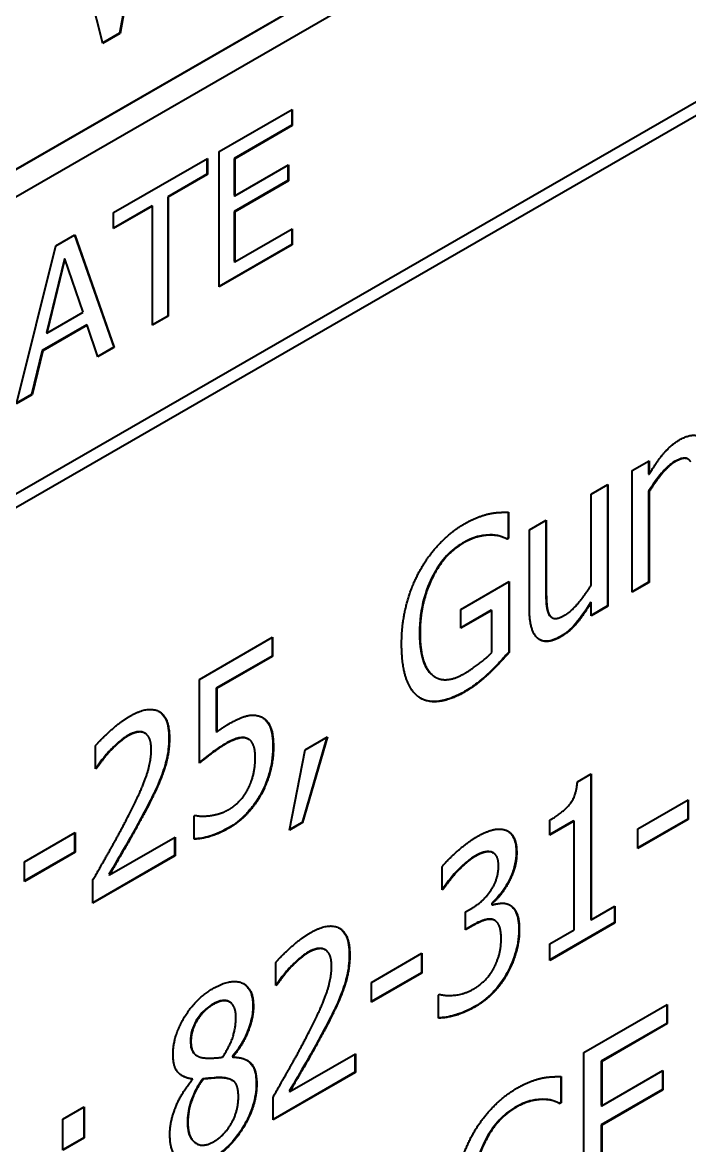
# Model space of a CAD drawing. Header units: millimetres. Extents: x 0 to 5945, y 0 to 4205.
# Drawn here: x 5615.74 to 5620.78, y 3409.47 to 3417.95 of the extents above; entities that cross this region are included whole.
import ezdxf

# ---------------------------------------------------------------- set-up
doc = ezdxf.new("R2010")
doc.units = ezdxf.units.MM
doc.header["$LTSCALE"] = 5
doc.layers.add('가시적인 것(ISO)', color=3, linetype='Continuous', lineweight=40)
doc.layers.add('가시적인 좁은 것(ISO)', color=3, linetype='Continuous', lineweight=35)

msp = doc.modelspace()

# ---------------------------------------------------------------- linework, layer by layer
at = {"layer": '가시적인 것(ISO)'}
for p, q in [((5611.495, 3414.4328), (5627.2246, 3423.4908)), ((5627.2282, 3423.4888), (5611.495, 3414.4287)), ((5611.495, 3414.2243), (5627.2282, 3423.2844)), ((5627.3165, 3420.9849), (5611.4066, 3411.823)), ((5611.495, 3411.9801), (5627.2246, 3421.0382)), ((5627.2282, 3421.0362), (5611.495, 3411.9761)), ((5616.6464, 3418.8226), (5616.4717, 3417.8739)), ((5616.65, 3418.8205), (5616.4752, 3417.8718)), ((5616.3448, 3417.7968), (5616.1192, 3418.6888)), ((5616.4717, 3417.8739), (5616.3439, 3417.8003)), ((5616.4752, 3417.8718), (5616.3448, 3417.7968)), ((5616.4717, 3417.8739), (5616.4752, 3417.8718)), ((5617.2251, 3416.9785), (5617.7781, 3417.2969)), ((5617.7746, 3417.2949), (5617.7746, 3417.1781)), ((5617.7781, 3417.2969), (5617.7781, 3417.176)), ((5617.7746, 3417.1781), (5617.3391, 3416.9273)), ((5617.7781, 3417.176), (5617.3426, 3416.9252)), ((5617.7746, 3417.1781), (5617.7781, 3417.176)), ((5617.2251, 3415.9566), (5617.2251, 3416.9785)), ((5616.4251, 3416.5178), (5617.1356, 3416.9269)), ((5617.1321, 3416.9249), (5617.1321, 3416.8081)), ((5617.1356, 3416.9269), (5617.1356, 3416.806)), ((5617.3391, 3416.9273), (5617.3426, 3416.9252)), ((5617.3391, 3416.9273), (5617.3391, 3416.6474)), ((5617.3426, 3416.9252), (5617.3426, 3416.6453)), ((5617.1321, 3416.8081), (5616.8355, 3416.6373)), ((5617.1356, 3416.806), (5616.8391, 3416.6353)), ((5617.1321, 3416.8081), (5617.1356, 3416.806)), ((5617.3426, 3416.6453), (5617.7487, 3416.8792)), ((5617.7452, 3416.8772), (5617.7452, 3416.7603)), ((5617.7487, 3416.8792), (5617.7487, 3416.7583)), ((5617.7452, 3416.7603), (5617.3391, 3416.5265)), ((5617.7487, 3416.7583), (5617.3426, 3416.5244)), ((5617.7452, 3416.7603), (5617.7487, 3416.7583)), ((5616.8355, 3416.6373), (5616.8355, 3415.7363)), ((5616.8355, 3416.6373), (5616.8391, 3416.6353)), ((5616.8391, 3416.6353), (5616.8391, 3415.7343)), ((5617.3391, 3416.6474), (5617.3426, 3416.6453)), ((5616.7181, 3416.5697), (5616.4251, 3416.4009)), ((5616.7216, 3416.5676), (5616.4251, 3416.3969)), ((5616.7181, 3416.5697), (5616.7216, 3416.5676)), ((5616.7216, 3415.6666), (5616.7216, 3416.5676)), ((5616.4251, 3416.3969), (5616.4251, 3416.5178)), ((5617.3391, 3416.5265), (5617.3426, 3416.5244)), ((5617.3391, 3416.5265), (5617.3391, 3416.1472)), ((5617.3426, 3416.5244), (5617.3426, 3416.1451)), ((5617.3426, 3416.1451), (5617.7781, 3416.3959)), ((5617.7746, 3416.3939), (5617.7746, 3416.277)), ((5617.7781, 3416.3959), (5617.7781, 3416.275)), ((5615.9888, 3416.2666), (5616.1335, 3416.3499)), ((5616.1312, 3416.3485), (5616.428, 3415.5016)), ((5616.1335, 3416.3499), (5616.4315, 3415.4996)), ((5615.6909, 3415.0731), (5615.9888, 3416.2666)), ((5617.7746, 3416.277), (5617.2251, 3415.9606)), ((5617.7781, 3416.275), (5617.2251, 3415.9566)), ((5617.7746, 3416.277), (5617.7781, 3416.275)), ((5616.0548, 3416.1695), (5615.9187, 3415.61)), ((5616.0583, 3416.1675), (5615.9222, 3415.6079)), ((5616.0548, 3416.1695), (5616.0583, 3416.1675)), ((5616.1951, 3415.7651), (5616.0583, 3416.1675)), ((5617.3391, 3416.1472), (5617.3426, 3416.1451)), ((5615.9222, 3415.6079), (5616.1951, 3415.7651)), ((5616.8355, 3415.7363), (5616.7216, 3415.6707)), ((5616.8391, 3415.7343), (5616.7216, 3415.6666)), ((5616.8355, 3415.7363), (5616.8391, 3415.7343)), ((5616.2238, 3415.6697), (5615.8865, 3415.4755)), ((5616.2274, 3415.6677), (5615.89, 3415.4734)), ((5616.2238, 3415.6697), (5616.2274, 3415.6677)), ((5616.3076, 3415.4282), (5616.2274, 3415.6677)), ((5615.9187, 3415.61), (5615.9222, 3415.6079)), ((5615.8865, 3415.4755), (5615.8062, 3415.1436)), ((5615.89, 3415.4734), (5615.8098, 3415.1415)), ((5615.8865, 3415.4755), (5615.89, 3415.4734)), ((5616.428, 3415.5016), (5616.3064, 3415.4316)), ((5616.4315, 3415.4996), (5616.3076, 3415.4282)), ((5616.428, 3415.5016), (5616.4315, 3415.4996)), ((5615.8098, 3415.1415), (5615.6909, 3415.0731)), ((5615.8062, 3415.1436), (5615.6921, 3415.0778)), ((5615.8062, 3415.1436), (5615.8098, 3415.1415)), ((5620.3497, 3414.5692), (5620.4769, 3414.6425)), ((5620.4733, 3414.6405), (5620.4733, 3414.5422)), ((5620.4769, 3414.6425), (5620.4769, 3414.5401)), ((5620.7691, 3414.6567), (5620.7726, 3414.6546)), ((5620.3497, 3413.649), (5620.3497, 3414.5692)), ((5620.4733, 3414.5422), (5620.4769, 3414.5401)), ((5620.0385, 3414.3901), (5620.1657, 3414.4633)), ((5620.1622, 3414.4613), (5620.1622, 3413.5451)), ((5620.1657, 3414.4633), (5620.1657, 3413.5431)), ((5620.0385, 3413.7024), (5620.0385, 3414.3901)), ((5620.4733, 3414.412), (5620.4733, 3413.7243)), ((5620.4733, 3414.412), (5620.4769, 3414.4099)), ((5620.4769, 3414.4099), (5620.4769, 3413.7222)), ((5619.411, 3414.2534), (5619.411, 3414.0586)), ((5619.4145, 3414.2533), (5619.4145, 3414.0565)), ((5619.5718, 3414.1213), (5619.699, 3414.1945)), ((5619.6955, 3414.1925), (5619.6955, 3413.6719)), ((5619.699, 3414.1945), (5619.699, 3413.6698)), ((5619.5718, 3413.524), (5619.5718, 3414.1213)), ((5619.411, 3414.0586), (5619.3998, 3414.0521)), ((5619.3998, 3414.0521), (5619.4033, 3414.0501)), ((5619.4145, 3414.0565), (5619.4033, 3414.0501)), ((5619.411, 3414.0586), (5619.4145, 3414.0565)), ((5619.0535, 3413.5197), (5619.4188, 3413.7301)), ((5619.4153, 3413.728), (5619.4153, 3413.1965)), ((5619.4188, 3413.7301), (5619.4188, 3413.1944)), ((5620.4733, 3413.7243), (5620.3497, 3413.6531)), ((5620.4769, 3413.7222), (5620.3497, 3413.649)), ((5620.4733, 3413.7243), (5620.4769, 3413.7222)), ((5619.0535, 3413.3766), (5619.0535, 3413.5197)), ((5619.2829, 3413.5128), (5619.0535, 3413.3807)), ((5619.2864, 3413.5107), (5619.0535, 3413.3766)), ((5619.2829, 3413.5128), (5619.2864, 3413.5107)), ((5619.2864, 3413.1937), (5619.2864, 3413.5107)), ((5620.035, 3413.5732), (5620.0385, 3413.5712)), ((5620.0385, 3413.4698), (5620.0385, 3413.5712)), ((5620.1622, 3413.5451), (5620.0385, 3413.4739)), ((5620.1657, 3413.5431), (5620.0385, 3413.4698)), ((5620.1622, 3413.5451), (5620.1657, 3413.5431)), ((5619.74, 3413.4584), (5619.7435, 3413.4563)), ((5617.0766, 3412.9905), (5617.6293, 3413.3087)), ((5617.6257, 3413.3067), (5617.6257, 3413.1667)), ((5617.6293, 3413.3087), (5617.6293, 3413.1646)), ((5617.6257, 3413.1667), (5617.2028, 3412.9231)), ((5617.6293, 3413.1646), (5617.2064, 3412.9211)), ((5617.6257, 3413.1667), (5617.6293, 3413.1646)), ((5619.4153, 3413.1965), (5619.4188, 3413.1944)), ((5617.0766, 3412.3584), (5617.0766, 3412.9905)), ((5618.8566, 3413.0095), (5618.8602, 3413.0075)), ((5617.2028, 3412.9231), (5617.2028, 3412.5962)), ((5617.2028, 3412.9231), (5617.2064, 3412.9211)), ((5617.2064, 3412.9211), (5617.2064, 3412.5942)), ((5616.6613, 3412.5857), (5616.6648, 3412.5836)), ((5617.2028, 3412.5962), (5617.2064, 3412.5942)), ((5618.0453, 3412.5565), (5617.8562, 3411.908)), ((5617.8759, 3412.459), (5618.0453, 3412.5565)), ((5616.2892, 3412.3145), (5616.2892, 3412.4894)), ((5617.4375, 3412.5435), (5617.441, 3412.5415)), ((5617.4446, 3412.5399), (5617.4482, 3412.5379)), ((5618.0403, 3412.5537), (5617.8526, 3411.91)), ((5617.7573, 3411.8511), (5617.8759, 3412.459)), ((5616.2934, 3412.321), (5616.2892, 3412.3185)), ((5616.297, 3412.3189), (5616.2892, 3412.3145)), ((5616.2934, 3412.321), (5616.297, 3412.3189)), ((5619.9345, 3412.2176), (5620.0394, 3412.2779)), ((5620.0358, 3412.2759), (5620.0358, 3411.1749)), ((5620.0394, 3412.2779), (5620.0394, 3411.1729)), ((5620.3918, 3411.8618), (5620.7734, 3412.0815)), ((5620.7699, 3412.0795), (5620.7699, 3411.9345)), ((5620.7734, 3412.0815), (5620.7734, 3411.9325)), ((5617.0353, 3411.958), (5617.0448, 3411.9635)), ((5617.0353, 3411.7841), (5617.0353, 3411.958)), ((5617.8562, 3411.908), (5617.7573, 3411.8511)), ((5617.8526, 3411.91), (5617.7582, 3411.8557)), ((5617.8526, 3411.91), (5617.8562, 3411.908)), ((5619.7265, 3411.8145), (5619.7265, 3411.9268)), ((5619.9061, 3411.922), (5619.7265, 3411.8186)), ((5619.9096, 3411.92), (5619.7265, 3411.8145)), ((5619.9061, 3411.922), (5619.9096, 3411.92)), ((5619.9096, 3411.0981), (5619.9096, 3411.92)), ((5620.7699, 3411.9345), (5620.3918, 3411.7168)), ((5620.7734, 3411.9325), (5620.3918, 3411.7127)), ((5620.7699, 3411.9345), (5620.7734, 3411.9325)), ((5615.7529, 3411.6131), (5616.1345, 3411.8328)), ((5616.131, 3411.8308), (5616.131, 3411.6858)), ((5616.1345, 3411.8328), (5616.1345, 3411.6838)), ((5616.395, 3411.5137), (5616.8909, 3411.7993)), ((5616.8874, 3411.7973), (5616.8874, 3411.6593)), ((5616.8909, 3411.7993), (5616.8909, 3411.6572)), ((5620.3918, 3411.7127), (5620.3918, 3411.8618)), ((5616.131, 3411.6858), (5615.7529, 3411.4681)), ((5616.1345, 3411.6838), (5615.7529, 3411.464)), ((5616.131, 3411.6858), (5616.1345, 3411.6838)), ((5616.8874, 3411.6593), (5616.2686, 3411.3029)), ((5616.8909, 3411.6572), (5616.2686, 3411.2989)), ((5616.8874, 3411.6593), (5616.8909, 3411.6572)), ((5619.282, 3411.6879), (5619.2856, 3411.6858)), ((5619.2935, 3411.6828), (5619.297, 3411.6808)), ((5615.7529, 3411.464), (5615.7529, 3411.6131)), ((5618.9108, 3411.4005), (5618.9108, 3411.5744)), ((5616.2686, 3411.2989), (5616.2686, 3411.4728)), ((5616.3914, 3411.5158), (5616.395, 3411.5137)), ((5619.0147, 3411.5329), (5619.0183, 3411.5309)), ((5618.915, 3411.407), (5618.9108, 3411.4045)), ((5618.9185, 3411.4049), (5618.9108, 3411.4005)), ((5618.915, 3411.407), (5618.9185, 3411.4049)), ((5619.2863, 3411.2998), (5619.2863, 3411.2879)), ((5619.2863, 3411.2998), (5619.2899, 3411.2978)), ((5619.2863, 3411.2879), (5619.2899, 3411.2858)), ((5619.2899, 3411.2978), (5619.2899, 3411.2858)), ((5619.0887, 3411.2336), (5619.1334, 3411.2594)), ((5619.0887, 3411.0975), (5619.0887, 3411.2336)), ((5620.0394, 3411.1729), (5620.2182, 3411.2758)), ((5620.2146, 3411.2738), (5620.2146, 3411.1526)), ((5620.2182, 3411.2758), (5620.2182, 3411.1506)), ((5619.1428, 3411.1327), (5619.0887, 3411.1015)), ((5619.1463, 3411.1306), (5619.0887, 3411.0975)), ((5619.3069, 3411.1705), (5619.3104, 3411.1685)), ((5620.2146, 3411.1526), (5619.7265, 3410.8715)), ((5620.2182, 3411.1506), (5619.7265, 3410.8675)), ((5620.0358, 3411.1749), (5620.0394, 3411.1729)), ((5620.2146, 3411.1526), (5620.2182, 3411.1506)), ((5619.7265, 3410.9927), (5619.9096, 3411.0981)), ((5618.0254, 3410.9485), (5618.0289, 3410.9465)), ((5619.7265, 3410.8675), (5619.7265, 3410.9927)), ((5618.3762, 3410.7011), (5618.7578, 3410.9208)), ((5618.7543, 3410.9188), (5618.7543, 3410.7738)), ((5618.7578, 3410.9208), (5618.7578, 3410.7718)), ((5617.6533, 3410.6773), (5617.6533, 3410.8522)), ((5618.7543, 3410.7738), (5618.3762, 3410.5561)), ((5618.7543, 3410.7738), (5618.7578, 3410.7718)), ((5618.7578, 3410.7718), (5618.3762, 3410.552)), ((5618.3762, 3410.552), (5618.3762, 3410.7011)), ((5617.6575, 3410.6838), (5617.6533, 3410.6814)), ((5617.6611, 3410.6818), (5617.6533, 3410.6773)), ((5617.6575, 3410.6838), (5617.6611, 3410.6818)), ((5618.8833, 3410.6055), (5618.8928, 3410.611)), ((5618.8833, 3410.4316), (5618.8833, 3410.6055)), ((5617.2999, 3410.555), (5617.3035, 3410.553)), ((5619.9844, 3410.1716), (5620.6144, 3410.5344)), ((5620.6109, 3410.5324), (5620.6109, 3410.3913)), ((5620.6144, 3410.5344), (5620.6144, 3410.3893)), ((5620.6109, 3410.3913), (5620.1149, 3410.1057)), ((5620.6144, 3410.3893), (5620.1185, 3410.1037)), ((5620.6109, 3410.3913), (5620.6144, 3410.3893)), ((5617.055, 3410.1478), (5617.0585, 3410.1457)), ((5617.3266, 3410.1424), (5617.3301, 3410.1404)), ((5617.3266, 3410.1424), (5617.3266, 3410.1375)), ((5617.3266, 3410.1375), (5617.3301, 3410.1354)), ((5617.3301, 3410.1404), (5617.3301, 3410.1354)), ((5617.759, 3409.8766), (5618.255, 3410.1622)), ((5618.2515, 3410.1602), (5618.2515, 3410.0221)), ((5618.255, 3410.1622), (5618.255, 3410.0201)), ((5619.9844, 3408.9453), (5619.9844, 3410.1716)), ((5620.1149, 3410.1057), (5620.1149, 3409.7699)), ((5620.1149, 3410.1057), (5620.1185, 3410.1037)), ((5620.1185, 3410.1037), (5620.1185, 3409.7678)), ((5618.2515, 3410.0221), (5617.6327, 3409.6658)), ((5618.255, 3410.0201), (5617.6327, 3409.6617)), ((5618.2515, 3410.0221), (5618.255, 3410.0201)), ((5620.1185, 3409.7678), (5620.5809, 3410.0341)), ((5620.5773, 3410.0321), (5620.5773, 3409.8911)), ((5620.5809, 3410.0341), (5620.5809, 3409.889)), ((5617.0189, 3409.9722), (5617.0224, 3409.9702)), ((5617.0224, 3409.9652), (5617.0224, 3409.9702)), ((5617.1005, 3409.9725), (5617.1041, 3409.9705)), ((5617.2484, 3409.9811), (5617.2519, 3409.9791)), ((5617.3219, 3409.9621), (5617.3254, 3409.9601)), ((5619.8081, 3409.9887), (5619.8081, 3409.7939)), ((5619.8116, 3409.9886), (5619.8116, 3409.7919)), ((5617.7555, 3409.8786), (5617.759, 3409.8766)), ((5620.5773, 3409.8911), (5620.1149, 3409.6248)), ((5620.5809, 3409.889), (5620.1185, 3409.6227)), ((5620.5773, 3409.8911), (5620.5809, 3409.889)), ((5616.0434, 3409.6668), (5616.205, 3409.7598)), ((5616.2015, 3409.7578), (5616.2015, 3409.5273)), ((5616.205, 3409.7598), (5616.205, 3409.5253)), ((5617.6327, 3409.6617), (5617.6327, 3409.8356)), ((5619.8081, 3409.7939), (5619.7969, 3409.7875)), ((5619.7969, 3409.7875), (5619.8004, 3409.7854)), ((5619.8116, 3409.7919), (5619.8004, 3409.7854)), ((5619.8081, 3409.7939), (5619.8116, 3409.7919)), ((5620.1149, 3409.7699), (5620.1185, 3409.7678)), ((5616.0434, 3409.4322), (5616.0434, 3409.6668)), ((5620.1149, 3409.6248), (5620.1149, 3409.1696)), ((5620.1149, 3409.6248), (5620.1185, 3409.6227)), ((5620.1185, 3409.6227), (5620.1185, 3409.1676)), ((5616.2015, 3409.5273), (5616.0434, 3409.4363)), ((5616.205, 3409.5253), (5616.0434, 3409.4322)), ((5616.2015, 3409.5273), (5616.205, 3409.5253)), ((5617.0493, 3409.4853), (5617.0529, 3409.4832))]:
    msp.add_line(p, q, dxfattribs=at)
for points, degree in [([(5620.4769, 3414.5401), (5620.5336, 3414.6354), (5620.6445, 3414.7648), (5620.7064, 3414.8005)], 2), ([(5620.7064, 3414.8005), (5620.8181, 3414.8648), (5620.9436, 3414.7582), (5620.9436, 3414.5883)], 2), ([(5620.6728, 3414.6341), (5620.6256, 3414.6069), (5620.525, 3414.4873), (5620.4769, 3414.4099)], 2), ([(5620.7923, 3414.6343), (5620.7769, 3414.6602), (5620.721, 3414.6618), (5620.6728, 3414.6341)], 2), ([(5619.2718, 3414.2427), (5619.3053, 3414.2501), (5619.3887, 3414.2544), (5619.4145, 3414.2533)], 2), ([(5618.7363, 3413.8002), (5618.7982, 3413.9163), (5618.9779, 3414.1072), (5619.0853, 3414.1691)], 2), ([(5619.0853, 3414.1691), (5619.136, 3414.1983), (5619.2288, 3414.2338), (5619.2718, 3414.2427)], 2), ([(5619.069, 3414.0186), (5618.9237, 3413.9349), (5618.7441, 3413.5651), (5618.7441, 3413.3435)], 2), ([(5619.2761, 3414.0802), (5619.2349, 3414.0813), (5619.13, 3414.0537), (5619.069, 3414.0186)], 2), ([(5619.4033, 3414.0501), (5619.3784, 3414.0626), (5619.3242, 3414.0801), (5619.2761, 3414.0802)], 2), ([(5618.6048, 3413.2584), (5618.6048, 3413.4064), (5618.6727, 3413.6801), (5618.7363, 3413.8002)], 2), ([(5619.699, 3413.6698), (5619.699, 3413.5963), (5619.7076, 3413.5048), (5619.7231, 3413.478)], 2), ([(5619.8425, 3413.4782), (5619.889, 3413.5049), (5619.9947, 3413.6304), (5620.0385, 3413.7024)], 2), ([(5619.6397, 3413.2968), (5619.6079, 3413.3212), (5619.5718, 3413.4306), (5619.5718, 3413.524)], 2), ([(5620.0385, 3413.5712), (5619.9801, 3413.4749), (5619.8743, 3413.3494), (5619.809, 3413.3118)], 2), ([(5619.7195, 3413.48), (5619.7249, 3413.4707), (5619.7316, 3413.4632), (5619.74, 3413.4584)], 3), ([(5619.7231, 3413.478), (5619.7385, 3413.4511), (5619.7927, 3413.4495), (5619.8425, 3413.4782)], 2), ([(5618.7441, 3413.3435), (5618.7441, 3413.2203), (5618.7913, 3413.0627), (5618.836, 3413.0248)], 2), ([(5618.7363, 3412.8561), (5618.6727, 3412.9009), (5618.6048, 3413.1023), (5618.6048, 3413.2584)], 2), ([(5619.809, 3413.3118), (5619.76, 3413.2836), (5619.6724, 3413.2729), (5619.6397, 3413.2968)], 2), ([(5619.0784, 3413.0342), (5619.1351, 3413.0669), (5619.2477, 3413.1516), (5619.2864, 3413.1937)], 2), ([(5619.4188, 3413.1944), (5619.393, 3413.1657), (5619.3071, 3413.0734), (5619.2701, 3413.0392)], 2), ([(5618.8325, 3413.0268), (5618.8401, 3413.0202), (5618.8481, 3413.0144), (5618.8566, 3413.0095)], 3), ([(5618.836, 3413.0248), (5618.8799, 3412.9864), (5619.0019, 3412.9901), (5619.0784, 3413.0342)], 2), ([(5619.2701, 3413.0392), (5619.2202, 3412.9926), (5619.1403, 3412.9287), (5619.0836, 3412.8961)], 2), ([(5619.0836, 3412.8961), (5618.977, 3412.8347), (5618.7999, 3412.8122), (5618.7363, 3412.8561)], 2), ([(5616.548, 3412.7119), (5616.6889, 3412.7931), (5616.8488, 3412.7033), (5616.8488, 3412.5482)], 2), ([(5616.2892, 3412.4894), (5616.3314, 3412.5385), (5616.4809, 3412.6733), (5616.548, 3412.7119)], 2), ([(5617.2064, 3412.5942), (5617.2304, 3412.612), (5617.2786, 3412.6427), (5617.2975, 3412.6536)], 2), ([(5617.2975, 3412.6536), (5617.3748, 3412.6981), (5617.4823, 3412.7292), (5617.5313, 3412.7117)], 2), ([(5617.5313, 3412.7117), (5617.582, 3412.6952), (5617.6353, 3412.5867), (5617.6353, 3412.4754)], 2), ([(5616.5385, 3412.5643), (5616.5024, 3412.5436), (5616.4285, 3412.4791), (5616.3941, 3412.4424)], 2), ([(5616.6614, 3412.5854), (5616.6382, 3412.5969), (5616.5755, 3412.5856), (5616.5385, 3412.5643)], 2), ([(5616.6613, 3412.5857), (5616.6602, 3412.5863), (5616.659, 3412.5869), (5616.6579, 3412.5875)], 3), ([(5616.7113, 3412.4601), (5616.7113, 3412.5118), (5616.6846, 3412.574), (5616.6614, 3412.5854)], 2), ([(5616.8488, 3412.5482), (5616.8488, 3412.4757), (5616.8213, 3412.3386), (5616.7964, 3412.2726)], 2), ([(5617.2751, 3412.5026), (5617.221, 3412.4714), (5617.1101, 3412.3867), (5617.0766, 3412.3584)], 2), ([(5617.441, 3412.5415), (5617.4118, 3412.5554), (5617.3276, 3412.5328), (5617.2751, 3412.5026)], 2), ([(5617.4446, 3412.5399), (5617.4423, 3412.5412), (5617.4399, 3412.5424), (5617.4375, 3412.5435)], 3), ([(5617.4977, 3412.3972), (5617.4977, 3412.4628), (5617.4685, 3412.5295), (5617.441, 3412.5415)], 2), ([(5617.6353, 3412.4754), (5617.6353, 3412.387), (5617.5889, 3412.2092), (5617.5467, 3412.1293)], 2), ([(5616.3941, 3412.4424), (5616.3657, 3412.4122), (5616.3133, 3412.3422), (5616.297, 3412.3189)], 2), ([(5616.5119, 3411.908), (5616.627, 3412.1284), (5616.7113, 3412.3617), (5616.7113, 3412.4601)], 2), ([(5617.4462, 3412.1678), (5617.4711, 3412.2189), (5617.4977, 3412.3316), (5617.4977, 3412.3972)], 2), ([(5616.7964, 3412.2726), (5616.7714, 3412.2046), (5616.701, 3412.0586), (5616.6623, 3411.9857)], 2), ([(5619.7265, 3411.9268), (5619.8305, 3411.9867), (5619.9285, 3412.1147), (5619.9345, 3412.2176)], 2), ([(5617.3009, 3412.0096), (5617.3413, 3412.0329), (5617.4187, 3412.1132), (5617.4462, 3412.1678)], 2), ([(5617.5467, 3412.1293), (5617.5038, 3412.0489), (5617.3774, 3411.9115), (5617.2992, 3411.8665)], 2), ([(5616.6623, 3411.9857), (5616.5987, 3411.8646), (5616.4422, 3411.5936), (5616.395, 3411.5137)], 2), ([(5617.0448, 3411.9635), (5617.0602, 3411.9585), (5617.1187, 3411.9563), (5617.1539, 3411.9607)], 2), ([(5617.1539, 3411.9607), (5617.1935, 3411.9666), (5617.2597, 3411.9858), (5617.3009, 3412.0096)], 2), ([(5616.2686, 3411.4728), (5616.3357, 3411.5879), (5616.4551, 3411.7988), (5616.5119, 3411.908)], 2), ([(5617.2992, 3411.8665), (5617.227, 3411.8249), (5617.0869, 3411.783), (5617.0353, 3411.7841)], 2), ([(5618.9108, 3411.5744), (5618.9546, 3411.6284), (5619.1059, 3411.7623), (5619.1738, 3411.8014)], 2), ([(5619.1738, 3411.8014), (5619.2426, 3411.841), (5619.344, 3411.8656), (5619.3853, 3411.8536)], 2), ([(5619.3853, 3411.8536), (5619.43, 3411.8405), (5619.4755, 3411.7545), (5619.4755, 3411.679)], 2), ([(5619.1627, 3411.6528), (5619.1257, 3411.6315), (5619.0535, 3411.5681), (5619.0183, 3411.5309)], 2), ([(5619.2856, 3411.6858), (5619.2598, 3411.6919), (5619.1979, 3411.6731), (5619.1627, 3411.6528)], 2), ([(5619.2935, 3411.6828), (5619.2899, 3411.6849), (5619.2861, 3411.6866), (5619.282, 3411.6879)], 3), ([(5619.338, 3411.5829), (5619.338, 3411.6296), (5619.3079, 3411.6788), (5619.2856, 3411.6858)], 2), ([(5619.4755, 3411.679), (5619.4755, 3411.5776), (5619.3664, 3411.3617), (5619.2899, 3411.2978)], 2), ([(5619.1334, 3411.2594), (5619.2245, 3411.3118), (5619.338, 3411.4825), (5619.338, 3411.5829)], 2), ([(5619.0183, 3411.5309), (5618.9856, 3411.4952), (5618.9375, 3411.4317), (5618.9185, 3411.4049)], 2), ([(5619.2899, 3411.2858), (5619.3217, 3411.2962), (5619.3939, 3411.302), (5619.4248, 3411.284)], 2), ([(5619.4248, 3411.284), (5619.4558, 3411.2671), (5619.4953, 3411.1785), (5619.4953, 3411.0981)], 2), ([(5617.912, 3411.0748), (5618.053, 3411.1559), (5618.2129, 3411.0661), (5618.2129, 3410.9111)], 2), ([(5619.2976, 3411.174), (5619.2692, 3411.1825), (5619.1919, 3411.1569), (5619.1463, 3411.1306)], 2), ([(5619.3069, 3411.1705), (5619.3029, 3411.1728), (5619.2986, 3411.1747), (5619.2941, 3411.1761)], 3), ([(5619.3578, 3411.0308), (5619.3578, 3411.0974), (5619.326, 3411.1655), (5619.2976, 3411.174)], 2), ([(5617.6533, 3410.8522), (5617.6954, 3410.9013), (5617.845, 3411.0361), (5617.912, 3411.0748)], 2), ([(5619.3028, 3410.8083), (5619.3294, 3410.8604), (5619.3578, 3410.9642), (5619.3578, 3411.0308)], 2), ([(5619.4953, 3411.0981), (5619.4953, 3411.0156), (5619.4489, 3410.8487), (5619.4059, 3410.7703)], 2), ([(5618.0255, 3410.9483), (5618.0023, 3410.9598), (5617.9395, 3410.9485), (5617.9026, 3410.9272)], 2), ([(5618.0254, 3410.9485), (5618.0243, 3410.9491), (5618.0231, 3410.9498), (5618.022, 3410.9503)], 3), ([(5618.0753, 3410.823), (5618.0753, 3410.8746), (5618.0487, 3410.9368), (5618.0255, 3410.9483)], 2), ([(5617.9026, 3410.9272), (5617.8665, 3410.9064), (5617.7926, 3410.842), (5617.7582, 3410.8053)], 2), ([(5618.2129, 3410.9111), (5618.2129, 3410.8386), (5618.1854, 3410.7015), (5618.1604, 3410.6354)], 2), ([(5617.7582, 3410.8053), (5617.7298, 3410.775), (5617.6774, 3410.7051), (5617.6611, 3410.6818)], 2), ([(5617.8759, 3410.2709), (5617.9911, 3410.4912), (5618.0753, 3410.7246), (5618.0753, 3410.823)], 2), ([(5619.1506, 3410.6521), (5619.1919, 3410.6759), (5619.2744, 3410.7552), (5619.3028, 3410.8083)], 2), ([(5617.1806, 3410.6555), (5617.3181, 3410.7347), (5617.484, 3410.6553), (5617.484, 3410.5182)], 2), ([(5619.4059, 3410.7703), (5619.3621, 3410.6894), (5619.2374, 3410.56), (5619.1584, 3410.5145)], 2), ([(5616.8763, 3410.1573), (5616.8763, 3410.2955), (5617.0482, 3410.5793), (5617.1806, 3410.6555)], 2), ([(5618.1604, 3410.6354), (5618.1355, 3410.5674), (5618.065, 3410.4215), (5618.0264, 3410.3485)], 2), ([(5618.8928, 3410.611), (5618.9357, 3410.5979), (5619.0784, 3410.6105), (5619.1506, 3410.6521)], 2), ([(5617.1797, 3410.5338), (5617.1058, 3410.4912), (5617.0113, 3410.3384), (5617.0113, 3410.2539)], 2), ([(5617.3516, 3410.44), (5617.3516, 3410.5225), (5617.2605, 3410.5803), (5617.1797, 3410.5338)], 2), ([(5617.2502, 3410.1361), (5617.3095, 3410.2249), (5617.3516, 3410.3655), (5617.3516, 3410.44)], 2), ([(5617.484, 3410.5182), (5617.484, 3410.4357), (5617.4049, 3410.2292), (5617.3301, 3410.1404)], 2), ([(5619.1584, 3410.5145), (5619.0827, 3410.4709), (5618.934, 3410.43), (5618.8833, 3410.4316)], 2), ([(5618.0264, 3410.3485), (5617.9628, 3410.2274), (5617.8063, 3409.9565), (5617.759, 3409.8766)], 2), ([(5617.6327, 3409.8356), (5617.6997, 3409.9508), (5617.8192, 3410.1617), (5617.8759, 3410.2709)], 2), ([(5617.0113, 3410.2539), (5617.0113, 3410.1933), (5617.0594, 3410.1365), (5617.1075, 3410.1305)], 2), ([(5617.0224, 3409.9702), (5616.9485, 3409.9803), (5616.8763, 3410.0639), (5616.8763, 3410.1573)], 2), ([(5617.1075, 3410.1305), (5617.1281, 3410.1284), (5617.215, 3410.1297), (5617.2502, 3410.1361)], 2), ([(5617.3301, 3410.1354), (5617.4178, 3410.1362), (5617.5089, 3410.0456), (5617.5089, 3409.9323)], 2), ([(5616.8522, 3409.5512), (5616.8522, 3409.6506), (5616.9399, 3409.868), (5617.0224, 3409.9652)], 2), ([(5617.0189, 3409.9722), (5616.9926, 3409.9758), (5616.967, 3409.9828), (5616.9449, 3409.9951)], 3), ([(5617.1041, 3409.9705), (5617.0474, 3409.8931), (5616.988, 3409.7258), (5616.988, 3409.6413)], 2), ([(5617.2519, 3409.9791), (5617.2287, 3409.9816), (5617.1522, 3409.9744), (5617.1041, 3409.9705)], 2), ([(5617.5089, 3409.9323), (5617.5089, 3409.7753), (5617.3215, 3409.4547), (5617.1806, 3409.3735)], 2), ([(5617.3219, 3409.9621), (5617.3028, 3409.9731), (5617.2771, 3409.9788), (5617.2484, 3409.9811)], 3), ([(5617.3705, 3409.8367), (5617.3705, 3409.9122), (5617.3215, 3409.9735), (5617.2519, 3409.9791)], 2), ([(5619.4824, 3409.9044), (5619.5331, 3409.9336), (5619.6259, 3409.9692), (5619.6689, 3409.978)], 2), ([(5619.6689, 3409.978), (5619.7024, 3409.9854), (5619.7858, 3409.9897), (5619.8116, 3409.9886)], 2), ([(5619.1334, 3409.5355), (5619.1953, 3409.6516), (5619.375, 3409.8425), (5619.4824, 3409.9044)], 2), ([(5617.1823, 3409.4968), (5617.2674, 3409.5458), (5617.3705, 3409.7294), (5617.3705, 3409.8367)], 2), ([(5619.6732, 3409.8155), (5619.632, 3409.8166), (5619.5271, 3409.789), (5619.4661, 3409.7539)], 2), ([(5619.8004, 3409.7854), (5619.7755, 3409.7979), (5619.7213, 3409.8154), (5619.6732, 3409.8155)], 2), ([(5619.4661, 3409.7539), (5619.3208, 3409.6702), (5619.1412, 3409.3004), (5619.1412, 3409.0788)], 2), ([(5616.988, 3409.6413), (5616.988, 3409.53), (5617.0989, 3409.4488), (5617.1823, 3409.4968)], 2), ([(5616.9391, 3409.3398), (5616.8961, 3409.3647), (5616.8522, 3409.4747), (5616.8522, 3409.5512)], 2), ([(5619.0019, 3408.9937), (5619.0019, 3409.1417), (5619.0698, 3409.4154), (5619.1334, 3409.5355)], 2)]:
    msp.add_open_spline(points, degree=degree, dxfattribs=at)
for points, knots in [([(5620.6693, 3414.6361), (5620.653, 3414.6268), (5620.637, 3414.6148), (5620.5983, 3414.5803), (5620.5802, 3414.5592), (5620.5362, 3414.5068), (5620.5034, 3414.4603), (5620.4733, 3414.412)], [-0.04783413, -0.04783413, -0.04783413, -0.04783413, -0.04228344, -0.04228344, -0.03417336, -0.03417336, 0, 0, 0, 0]), ([(5620.7691, 3414.6567), (5620.7681, 3414.6572), (5620.7672, 3414.6577), (5620.7555, 3414.6634), (5620.7447, 3414.6638), (5620.7155, 3414.6598), (5620.6925, 3414.6495), (5620.6693, 3414.6361)], [-0.03065683, -0.03065683, -0.03065683, -0.03065683, -0.0297502, -0.0297502, -0.01964082, -0.01964082, 0, 0, 0, 0]), ([(5619.2726, 3414.0822), (5619.232, 3414.0833), (5619.1937, 3414.0734), (5619.1419, 3414.0598), (5619.1037, 3414.0426), (5619.0654, 3414.0206)], [-0.04550665, -0.04550665, -0.04550665, -0.04550665, -0.03248246, -0.03248246, 0, 0, 0, 0]), ([(5619.0654, 3414.0206), (5619.0442, 3414.0084), (5619.023, 3413.994), (5618.9824, 3413.9614), (5618.9632, 3413.9435), (5618.9099, 3413.8859), (5618.8797, 3413.8431), (5618.8286, 3413.752), (5618.7984, 3413.6891), (5618.7497, 3413.5165), (5618.7405, 3413.4275), (5618.7405, 3413.3455)], [-0.2319582, -0.2319582, -0.2319582, -0.2319582, -0.2003238, -0.2003238, -0.1702621, -0.1702621, -0.1137684, -0.1137684, -0.0601506, -0.0601506, 0, 0, 0, 0]), ([(5619.3998, 3414.0521), (5619.3831, 3414.0605), (5619.3658, 3414.0676), (5619.3271, 3414.0801), (5619.2997, 3414.0822), (5619.2726, 3414.0822)], [-0.04799963, -0.04799963, -0.04799963, -0.04799963, -0.02569689, -0.02569689, 0, 0, 0, 0]), ([(5619.6955, 3413.6719), (5619.6955, 3413.5966), (5619.6988, 3413.5594), (5619.7036, 3413.5202), (5619.7094, 3413.4977), (5619.7195, 3413.48)], [-0.03109489, -0.03109489, -0.03109489, -0.03109489, -0.01930598, -0.01930598, 0, 0, 0, 0]), ([(5620.035, 3413.5732), (5619.9915, 3413.5015), (5619.9468, 3413.4373), (5619.8727, 3413.3591), (5619.8395, 3413.3334), (5619.8055, 3413.3139)], [-0.06807418, -0.06807418, -0.06807418, -0.06807418, -0.02887334, -0.02887334, 0, 0, 0, 0]), ([(5618.7405, 3413.3455), (5618.7405, 3413.2321), (5618.7555, 3413.1653), (5618.7854, 3413.0832), (5618.8052, 3413.05), (5618.8325, 3413.0268)], [-0.07712736, -0.07712736, -0.07712736, -0.07712736, -0.03676839, -0.03676839, 0, 0, 0, 0]), ([(5619.8055, 3413.3139), (5619.7869, 3413.3031), (5619.7685, 3413.2947), (5619.7368, 3413.2844), (5619.7179, 3413.2796), (5619.6796, 3413.279), (5619.6626, 3413.2833), (5619.6475, 3413.2916)], [-0.06519005, -0.06519005, -0.06519005, -0.06519005, -0.04083245, -0.04083245, -0.02274527, -0.02274527, -0.00468683, -0.00468683, -0.00468683, -0.00468683]), ([(5619.4153, 3413.1965), (5619.3884, 3413.1665), (5619.3547, 3413.1304), (5619.3207, 3413.0939), (5619.2935, 3413.0662), (5619.2666, 3413.0413)], [-0.03145933, -0.03145933, -0.03145933, -0.03145933, -0.0238809, -0.0238809, 0, 0, 0, 0]), ([(5619.2666, 3413.0413), (5619.237, 3413.0137), (5619.2071, 3412.987), (5619.1459, 3412.9381), (5619.1114, 3412.9161), (5619.08, 3412.8981)], [-0.05271934, -0.05271934, -0.05271934, -0.05271934, -0.02656558, -0.02656558, 0, 0, 0, 0]), ([(5619.08, 3412.8981), (5619.0411, 3412.8757), (5619.0023, 3412.8573), (5618.9285, 3412.8322), (5618.8931, 3412.8247), (5618.8181, 3412.8217), (5618.7808, 3412.8302), (5618.7481, 3412.8486)], [-0.1094442, -0.1094442, -0.1094442, -0.1094442, -0.0764086, -0.0764086, -0.0455615, -0.0455615, -0.0062704, -0.0062704, -0.0062704, -0.0062704]), ([(5616.7682, 3412.7485), (5616.7921, 3412.7343), (5616.8103, 3412.7124), (5616.8391, 3412.6463), (5616.8453, 3412.6001), (5616.8453, 3412.5503)], [-0.06538306, -0.06538306, -0.06538306, -0.06538306, -0.03653888, -0.03653888, 0, 0, 0, 0]), ([(5617.553, 3412.7023), (5617.5606, 3412.6977), (5617.5677, 3412.6923), (5617.5918, 3412.6693), (5617.6021, 3412.6501), (5617.6256, 3412.597), (5617.6317, 3412.5391), (5617.6317, 3412.4775)], [-0.06484737, -0.06484737, -0.06484737, -0.06484737, -0.05947229, -0.05947229, -0.04526228, -0.04526228, 0, 0, 0, 0]), ([(5616.535, 3412.5664), (5616.5004, 3412.5465), (5616.4735, 3412.5235), (5616.4375, 3412.4921), (5616.4137, 3412.4692), (5616.3906, 3412.4445)], [-0.03148889, -0.03148889, -0.03148889, -0.03148889, -0.02135379, -0.02135379, 0, 0, 0, 0]), ([(5616.6579, 3412.5875), (5616.6501, 3412.5913), (5616.6417, 3412.5937), (5616.6207, 3412.5959), (5616.61, 3412.5945), (5616.5813, 3412.5893), (5616.5583, 3412.5798), (5616.535, 3412.5664)], [-0.03025866, -0.03025866, -0.03025866, -0.03025866, -0.02572677, -0.02572677, -0.01975902, -0.01975902, 0, 0, 0, 0]), ([(5616.8453, 3412.5503), (5616.8453, 3412.4835), (5616.8365, 3412.4342), (5616.8226, 3412.3648), (5616.8099, 3412.3199), (5616.7928, 3412.2746)], [-0.04656616, -0.04656616, -0.04656616, -0.04656616, -0.02977572, -0.02977572, 0, 0, 0, 0]), ([(5617.2716, 3412.5046), (5617.2181, 3412.4738), (5617.1769, 3412.4425), (5617.1358, 3412.411), (5617.1033, 3412.3858), (5617.0766, 3412.3634)], [-0.03682437, -0.03682437, -0.03682437, -0.03682437, -0.0238375, -0.0238375, -0.00101584, -0.00101584, -0.00101584, -0.00101584]), ([(5617.4375, 3412.5435), (5617.4276, 3412.5482), (5617.4168, 3412.5507), (5617.3881, 3412.5518), (5617.373, 3412.548), (5617.3355, 3412.5379), (5617.3032, 3412.5228), (5617.2716, 3412.5046)], [-0.0370555, -0.0370555, -0.0370555, -0.0370555, -0.03287275, -0.03287275, -0.02685488, -0.02685488, 0, 0, 0, 0]), ([(5617.6317, 3412.4775), (5617.6317, 3412.3994), (5617.6182, 3412.3362), (5617.5926, 3412.2403), (5617.5716, 3412.1852), (5617.5432, 3412.1313)], [-0.06344185, -0.06344185, -0.06344185, -0.06344185, -0.03661189, -0.03661189, 0, 0, 0, 0]), ([(5616.3906, 3412.4445), (5616.3624, 3412.4145), (5616.3429, 3412.3884), (5616.3225, 3412.3613), (5616.3065, 3412.3396), (5616.2934, 3412.321)], [-0.02081777, -0.02081777, -0.02081777, -0.02081777, -0.01379429, -0.01379429, 0, 0, 0, 0]), ([(5616.7928, 3412.2746), (5616.7684, 3412.2081), (5616.7429, 3412.1549), (5616.709, 3412.0846), (5616.6843, 3412.036), (5616.6587, 3411.9877)], [-0.0470587, -0.0470587, -0.0470587, -0.0470587, -0.0328232, -0.0328232, 0, 0, 0, 0]), ([(5617.5432, 3412.1313), (5617.5281, 3412.103), (5617.5112, 3412.076), (5617.4682, 3412.0165), (5617.4456, 3411.9913), (5617.3879, 3411.9302), (5617.3422, 3411.8953), (5617.2957, 3411.8685)], [-0.06346703, -0.06346703, -0.06346703, -0.06346703, -0.05307498, -0.05307498, -0.03947407, -0.03947407, 0, 0, 0, 0]), ([(5616.6587, 3411.9877), (5616.5956, 3411.8675), (5616.5377, 3411.7671), (5616.4791, 3411.6657), (5616.4304, 3411.5817), (5616.3914, 3411.5158)], [-0.07123113, -0.07123113, -0.07123113, -0.07123113, -0.04596272, -0.04596272, 0, 0, 0, 0]), ([(5617.2957, 3411.8685), (5617.2292, 3411.8303), (5617.179, 3411.8137), (5617.1132, 3411.794), (5617.0724, 3411.7858), (5617.0353, 3411.7861)], [-0.05861252, -0.05861252, -0.05861252, -0.05861252, -0.03626951, -0.03626951, -0.00112185, -0.00112185, -0.00112185, -0.00112185]), ([(5619.4082, 3411.8441), (5619.4139, 3411.8407), (5619.4192, 3411.8368), (5619.4362, 3411.8214), (5619.446, 3411.8075), (5619.4669, 3411.7606), (5619.472, 3411.7221), (5619.472, 3411.681)], [-0.05358236, -0.05358236, -0.05358236, -0.05358236, -0.04672289, -0.04672289, -0.03019584, -0.03019584, 0, 0, 0, 0]), ([(5619.1591, 3411.6549), (5619.1236, 3411.6344), (5619.0971, 3411.6116), (5619.0617, 3411.5805), (5619.038, 3411.5575), (5619.0147, 3411.5329)], [-0.03103479, -0.03103479, -0.03103479, -0.03103479, -0.02134227, -0.02134227, 0, 0, 0, 0]), ([(5619.282, 3411.6879), (5619.2577, 3411.6936), (5619.2355, 3411.6876), (5619.2036, 3411.678), (5619.1814, 3411.6677), (5619.1591, 3411.6549)], [-0.02782653, -0.02782653, -0.02782653, -0.02782653, -0.01889632, -0.01889632, 0, 0, 0, 0]), ([(5619.472, 3411.681), (5619.472, 3411.6536), (5619.469, 3411.6249), (5619.4559, 3411.5654), (5619.4463, 3411.5359), (5619.4183, 3411.4706), (5619.3958, 3411.4282), (5619.3431, 3411.3542), (5619.3159, 3411.3245), (5619.2863, 3411.2998)], [-0.10433, -0.10433, -0.10433, -0.10433, -0.0793768, -0.0793768, -0.0550269, -0.0550269, -0.0257442, -0.0257442, 0, 0, 0, 0]), ([(5619.0147, 3411.5329), (5618.9825, 3411.4977), (5618.9645, 3411.4741), (5618.9436, 3411.4465), (5618.9289, 3411.4266), (5618.915, 3411.407)], [-0.02108501, -0.02108501, -0.02108501, -0.02108501, -0.01452286, -0.01452286, 0, 0, 0, 0]), ([(5619.4244, 3411.2843), (5619.4338, 3411.2786), (5619.4421, 3411.2711), (5619.4618, 3411.2474), (5619.4691, 3411.2314), (5619.487, 3411.1912), (5619.4918, 3411.1457), (5619.4918, 3411.1001)], [-0.0438611, -0.0438611, -0.0438611, -0.0438611, -0.0399867, -0.0399867, -0.0334581, -0.0334581, 0, 0, 0, 0]), ([(5619.2941, 3411.1761), (5619.2845, 3411.1789), (5619.2741, 3411.1799), (5619.2471, 3411.1782), (5619.2331, 3411.1737), (5619.1994, 3411.1626), (5619.171, 3411.1489), (5619.1428, 3411.1327)], [-0.03274112, -0.03274112, -0.03274112, -0.03274112, -0.02914895, -0.02914895, -0.02391107, -0.02391107, 0, 0, 0, 0]), ([(5618.1323, 3411.1114), (5618.1562, 3411.0971), (5618.1744, 3411.0753), (5618.2032, 3411.0092), (5618.2093, 3410.9629), (5618.2093, 3410.9131)], [-0.06538306, -0.06538306, -0.06538306, -0.06538306, -0.03653888, -0.03653888, 0, 0, 0, 0]), ([(5619.4918, 3411.1001), (5619.4918, 3411.0281), (5619.4785, 3410.9699), (5619.4533, 3410.8793), (5619.4314, 3410.8253), (5619.4024, 3410.7723)], [-0.05981794, -0.05981794, -0.05981794, -0.05981794, -0.03623744, -0.03623744, 0, 0, 0, 0]), ([(5618.022, 3410.9503), (5618.0142, 3410.9542), (5618.0058, 3410.9566), (5617.9847, 3410.9588), (5617.974, 3410.9574), (5617.9453, 3410.9522), (5617.9223, 3410.9426), (5617.899, 3410.9292)], [-0.03025866, -0.03025866, -0.03025866, -0.03025866, -0.02572677, -0.02572677, -0.01975902, -0.01975902, 0, 0, 0, 0]), ([(5617.899, 3410.9292), (5617.8645, 3410.9093), (5617.8376, 3410.8863), (5617.8016, 3410.855), (5617.7778, 3410.832), (5617.7546, 3410.8073)], [-0.03148889, -0.03148889, -0.03148889, -0.03148889, -0.02135379, -0.02135379, 0, 0, 0, 0]), ([(5618.2093, 3410.9131), (5618.2093, 3410.8464), (5618.2006, 3410.7971), (5618.1867, 3410.7277), (5618.174, 3410.6828), (5618.1569, 3410.6375)], [-0.04656616, -0.04656616, -0.04656616, -0.04656616, -0.02977572, -0.02977572, 0, 0, 0, 0]), ([(5617.7546, 3410.8073), (5617.7265, 3410.7773), (5617.7069, 3410.7513), (5617.6866, 3410.7241), (5617.6706, 3410.7025), (5617.6575, 3410.6838)], [-0.02081777, -0.02081777, -0.02081777, -0.02081777, -0.01379429, -0.01379429, 0, 0, 0, 0]), ([(5617.4082, 3410.6913), (5617.4085, 3410.6912), (5617.4087, 3410.691), (5617.4312, 3410.6774), (5617.4488, 3410.6575), (5617.4747, 3410.5998), (5617.4805, 3410.5621), (5617.4805, 3410.5202)], [-0.05798662, -0.05798662, -0.05798662, -0.05798662, -0.0576853, -0.0576853, -0.03069846, -0.03069846, 0, 0, 0, 0]), ([(5619.4024, 3410.7723), (5619.3878, 3410.7455), (5619.3717, 3410.7199), (5619.3338, 3410.6679), (5619.3139, 3410.6451), (5619.2513, 3410.5801), (5619.2031, 3410.5443), (5619.1548, 3410.5165)], [-0.07148187, -0.07148187, -0.07148187, -0.07148187, -0.05716317, -0.05716317, -0.04099243, -0.04099243, 0, 0, 0, 0]), ([(5618.1569, 3410.6375), (5618.1325, 3410.5709), (5618.107, 3410.5178), (5618.0731, 3410.4475), (5618.0484, 3410.3989), (5618.0228, 3410.3506)], [-0.0470587, -0.0470587, -0.0470587, -0.0470587, -0.0328232, -0.0328232, 0, 0, 0, 0]), ([(5617.1762, 3410.5358), (5617.1617, 3410.5275), (5617.1472, 3410.5177), (5617.1198, 3410.4956), (5617.1071, 3410.4837), (5617.0733, 3410.4463), (5617.0585, 3410.4233), (5617.0363, 3410.3847), (5617.0263, 3410.3616), (5617.011, 3410.3092), (5617.0077, 3410.2817), (5617.0077, 3410.256)], [-0.05867166, -0.05867166, -0.05867166, -0.05867166, -0.05189461, -0.05189461, -0.04562209, -0.04562209, -0.03448731, -0.03448731, -0.0188992, -0.0188992, 0, 0, 0, 0]), ([(5617.2999, 3410.555), (5617.2997, 3410.5551), (5617.2994, 3410.5553), (5617.2852, 3410.5632), (5617.2691, 3410.5659), (5617.2273, 3410.5611), (5617.2017, 3410.5505), (5617.1762, 3410.5358)], [-0.03848842, -0.03848842, -0.03848842, -0.03848842, -0.03817621, -0.03817621, -0.02161121, -0.02161121, 0, 0, 0, 0]), ([(5617.4805, 3410.5202), (5617.4805, 3410.4844), (5617.4749, 3410.4464), (5617.4565, 3410.3765), (5617.4413, 3410.3278), (5617.3899, 3410.2262), (5617.3603, 3410.1824), (5617.3266, 3410.1424)], [-0.1161343, -0.1161343, -0.1161343, -0.1161343, -0.0685012, -0.0685012, -0.0323405, -0.0323405, 0, 0, 0, 0]), ([(5619.1548, 3410.5165), (5619.0832, 3410.4753), (5619.0292, 3410.4592), (5618.9641, 3410.4413), (5618.921, 3410.4329), (5618.8833, 3410.4336)], [-0.05838601, -0.05838601, -0.05838601, -0.05838601, -0.03694874, -0.03694874, -0.00112446, -0.00112446, -0.00112446, -0.00112446]), ([(5618.0228, 3410.3506), (5617.9597, 3410.2304), (5617.9018, 3410.13), (5617.8432, 3410.0286), (5617.7945, 3409.9446), (5617.7555, 3409.8786)], [-0.07123113, -0.07123113, -0.07123113, -0.07123113, -0.04596272, -0.04596272, 0, 0, 0, 0]), ([(5617.0077, 3410.256), (5617.0077, 3410.2352), (5617.0098, 3410.2156), (5617.0208, 3410.1804), (5617.029, 3410.1692), (5617.0425, 3410.1559), (5617.0485, 3410.1515), (5617.055, 3410.1478)], [-0.04721557, -0.04721557, -0.04721557, -0.04721557, -0.03663265, -0.03663265, -0.02507716, -0.02507716, -0.01739077, -0.01739077, -0.01739077, -0.01739077]), ([(5617.4338, 3410.1131), (5617.4355, 3410.1121), (5617.4373, 3410.111), (5617.4655, 3410.0924), (5617.4786, 3410.0707), (5617.5003, 3410.0197), (5617.5054, 3409.9782), (5617.5054, 3409.9343)], [-0.05126376, -0.05126376, -0.05126376, -0.05126376, -0.05009932, -0.05009932, -0.03217893, -0.03217893, 0, 0, 0, 0]), ([(5617.1005, 3409.9725), (5617.0792, 3409.9435), (5617.0601, 3409.9127), (5617.0277, 3409.8487), (5617.0148, 3409.8162), (5616.9906, 3409.7346), (5616.9845, 3409.6876), (5616.9845, 3409.6433)], [-0.07554214, -0.07554214, -0.07554214, -0.07554214, -0.05375222, -0.05375222, -0.03250526, -0.03250526, 0, 0, 0, 0]), ([(5617.2484, 3409.9811), (5617.2298, 3409.9832), (5617.2067, 3409.9819), (5617.1581, 3409.9773), (5617.1293, 3409.9748), (5617.1005, 3409.9725)], [-0.04469666, -0.04469666, -0.04469666, -0.04469666, -0.02652761, -0.02652761, 0, 0, 0, 0]), ([(5617.5054, 3409.9343), (5617.5054, 3409.9084), (5617.5035, 3409.8814), (5617.4951, 3409.8269), (5617.489, 3409.7998), (5617.4651, 3409.7209), (5617.4423, 3409.6693), (5617.382, 3409.5665), (5617.3489, 3409.5214), (5617.2685, 3409.4368), (5617.2232, 3409.4022), (5617.177, 3409.3756)], [-0.1514313, -0.1514313, -0.1514313, -0.1514313, -0.130579, -0.130579, -0.1107134, -0.1107134, -0.0737359, -0.0737359, -0.039199, -0.039199, 0, 0, 0, 0]), ([(5619.4625, 3409.7559), (5619.4413, 3409.7437), (5619.4201, 3409.7294), (5619.3795, 3409.6967), (5619.3603, 3409.6788), (5619.307, 3409.6212), (5619.2768, 3409.5784), (5619.2257, 3409.4873), (5619.1955, 3409.4244), (5619.1468, 3409.2518), (5619.1376, 3409.1628), (5619.1376, 3409.0809)], [-0.2319582, -0.2319582, -0.2319582, -0.2319582, -0.2003238, -0.2003238, -0.1702621, -0.1702621, -0.1137684, -0.1137684, -0.0601506, -0.0601506, 0, 0, 0, 0]), ([(5619.6697, 3409.8176), (5619.6291, 3409.8186), (5619.5908, 3409.8087), (5619.539, 3409.7951), (5619.5008, 3409.7779), (5619.4625, 3409.7559)], [-0.04550665, -0.04550665, -0.04550665, -0.04550665, -0.03248246, -0.03248246, 0, 0, 0, 0]), ([(5619.7969, 3409.7875), (5619.7802, 3409.7958), (5619.7629, 3409.8029), (5619.7242, 3409.8154), (5619.6968, 3409.8175), (5619.6697, 3409.8176)], [-0.04799963, -0.04799963, -0.04799963, -0.04799963, -0.02569689, -0.02569689, 0, 0, 0, 0]), ([(5616.9845, 3409.6433), (5616.9845, 3409.6217), (5616.9861, 3409.6009), (5616.9931, 3409.5639), (5616.9982, 3409.5477), (5617.0185, 3409.5072), (5617.0355, 3409.4932), (5617.0493, 3409.4853)], [-0.07493789, -0.07493789, -0.07493789, -0.07493789, -0.06561351, -0.06561351, -0.05694669, -0.05694669, -0.04102213, -0.04102213, -0.04102213, -0.04102213])]:
    msp.add_open_spline(points, degree=3, knots=knots, dxfattribs=at)
at = {"layer": '가시적인 좁은 것(ISO)'}
for p, q in [((5620.6693, 3414.6361), (5620.6728, 3414.6341)), ((5619.0654, 3414.0206), (5619.069, 3414.0186)), ((5619.2726, 3414.0822), (5619.2761, 3414.0802)), ((5619.6955, 3413.6719), (5619.699, 3413.6698)), ((5619.7195, 3413.48), (5619.7231, 3413.478)), ((5618.7405, 3413.3455), (5618.7441, 3413.3435)), ((5619.8055, 3413.3139), (5619.809, 3413.3118)), ((5618.8325, 3413.0268), (5618.836, 3413.0248)), ((5619.2666, 3413.0413), (5619.2701, 3413.0392)), ((5619.08, 3412.8981), (5619.0836, 3412.8961)), ((5616.535, 3412.5664), (5616.5385, 3412.5643)), ((5616.6579, 3412.5875), (5616.6614, 3412.5854)), ((5616.8453, 3412.5503), (5616.8488, 3412.5482)), ((5617.2716, 3412.5046), (5617.2751, 3412.5026)), ((5617.6317, 3412.4775), (5617.6353, 3412.4754)), ((5616.3906, 3412.4445), (5616.3941, 3412.4424)), ((5616.7928, 3412.2746), (5616.7964, 3412.2726)), ((5617.5432, 3412.1313), (5617.5467, 3412.1293)), ((5616.6587, 3411.9877), (5616.6623, 3411.9857)), ((5617.2957, 3411.8685), (5617.2992, 3411.8665)), ((5619.1591, 3411.6549), (5619.1627, 3411.6528)), ((5619.472, 3411.681), (5619.4755, 3411.679)), ((5619.1428, 3411.1327), (5619.1463, 3411.1306)), ((5619.2941, 3411.1761), (5619.2976, 3411.174)), ((5619.4918, 3411.1001), (5619.4953, 3411.0981)), ((5618.022, 3410.9503), (5618.0255, 3410.9483)), ((5617.899, 3410.9292), (5617.9026, 3410.9272)), ((5618.2093, 3410.9131), (5618.2129, 3410.9111)), ((5617.7546, 3410.8073), (5617.7582, 3410.8053)), ((5619.4024, 3410.7723), (5619.4059, 3410.7703)), ((5618.1569, 3410.6375), (5618.1604, 3410.6354)), ((5617.1762, 3410.5358), (5617.1797, 3410.5338)), ((5617.4805, 3410.5202), (5617.484, 3410.5182)), ((5619.1548, 3410.5165), (5619.1584, 3410.5145)), ((5618.0228, 3410.3506), (5618.0264, 3410.3485)), ((5617.0077, 3410.256), (5617.0113, 3410.2539)), ((5617.5054, 3409.9343), (5617.5089, 3409.9323)), ((5619.4625, 3409.7559), (5619.4661, 3409.7539)), ((5619.6697, 3409.8176), (5619.6732, 3409.8155)), ((5616.9845, 3409.6433), (5616.988, 3409.6413))]:
    msp.add_line(p, q, dxfattribs=at)

doc.saveas('drawing.dxf')
